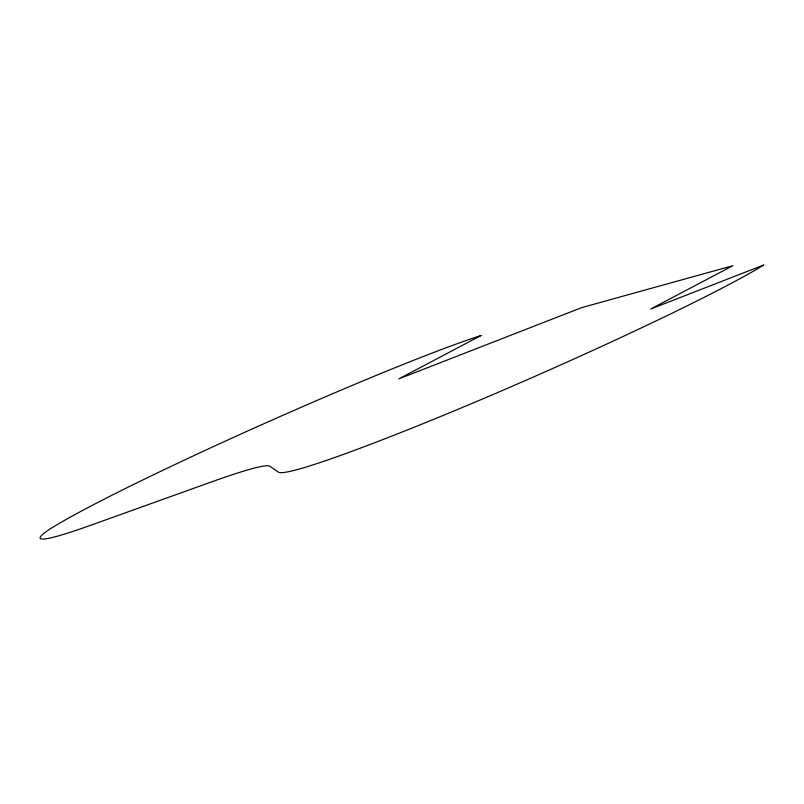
<?xml version="1.0" encoding="UTF-8"?>
<svg xmlns="http://www.w3.org/2000/svg" width="804" height="804" viewBox="0 0 804 804"><rect width="100%" height="100%" fill="white"/><g stroke="black" fill="none" stroke-linecap="round" stroke-linejoin="round"><path stroke-width="1.21" d="M480.993 335.539L398.844 378.865L581.734 307.61L732.856 265.712L650.697 309.027L763.8 264.968A258.858 14.452 -23.9 0 1 441.175 416.251A307.751 17.175 -23.9 0 1 278.425 472.159L269.863 466.25A291.098 16.251 -23.9 0 0 211.15 482.048L92.299 524.7A257.029 14.351 -23.9 0 1 49.597 529.273A266.094 14.854 -23.9 0 1 379.548 374.051A236.356 13.196 -23.9 0 1 480.993 335.539"/></g></svg>
